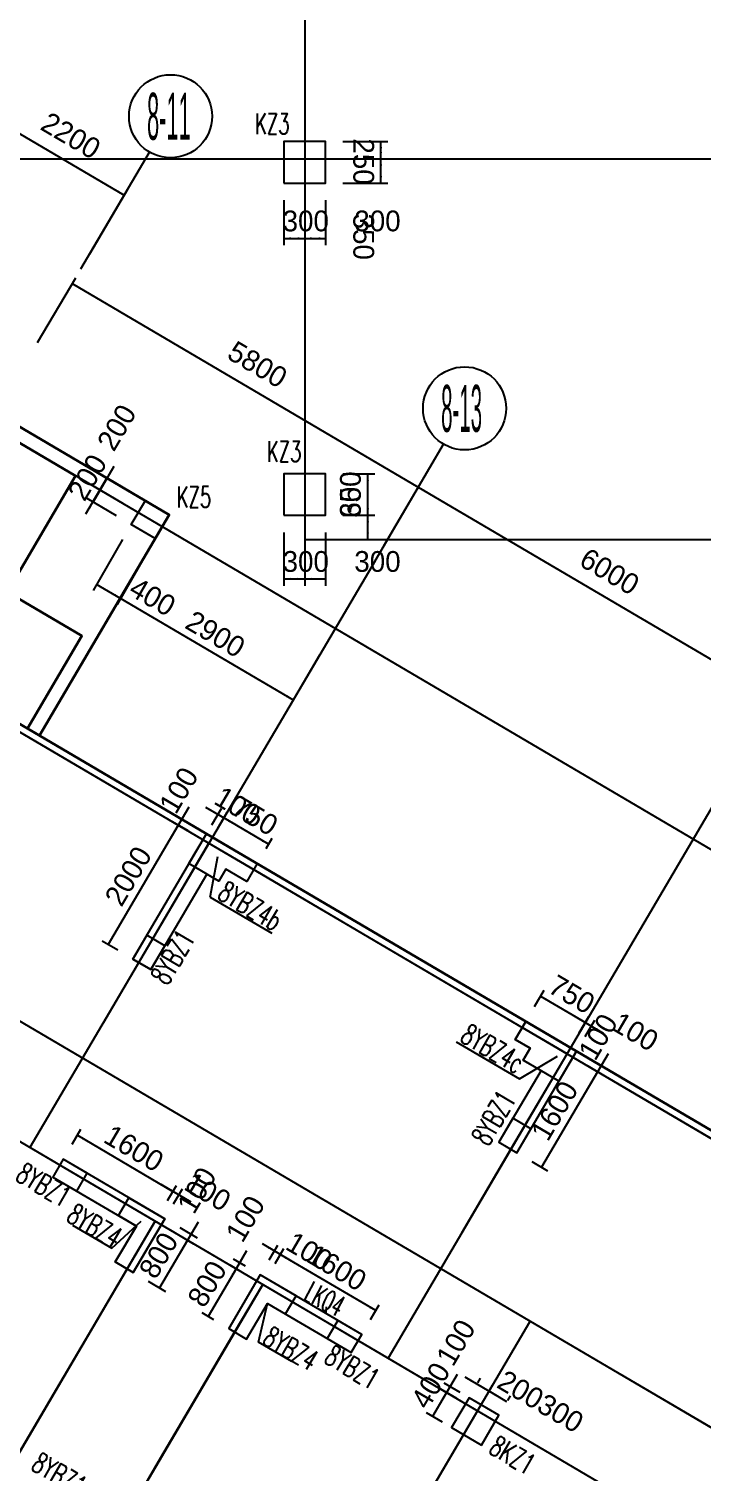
# Model space of a CAD drawing. Extents: x 19107 to 699106, y -67310 to 245688.
# Drawn here: x 606773 to 616499, y 171116 to 191965 of the extents above; entities that cross this region are included whole.
import ezdxf

# ---------------------------------------------------------------- set-up
doc = ezdxf.new("R2010")
doc.units = 0
doc.header["$LTSCALE"] = 100
doc.header["$MEASUREMENT"] = 0
for name, color, linetype in [('AXIS', 3, 'Continuous'), ('DIM', 3, 'Continuous'), ('DOTE', 253, 'Continuous'), ('L-AXIS', 3, 'Continuous'), ('Q-TEXT', 2, 'Continuous'), ('wall-主楼', 2, 'Continuous'), ('小尺寸', 4, 'Continuous'), ('网格', 253, 'Continuous')]:
    doc.layers.add(name, color=color, linetype=linetype)
doc.layers.add('Select Column Frame Line', color=7, linetype='Continuous', lineweight=0)
doc.layers.add('Select Column Frame Position', color=7, linetype='Continuous', lineweight=0)
doc.styles.get("Standard").update_dxf_attribs({"font": 'standard'})
doc.styles.add('汉字', font='汉字')
doc.dimstyles.get("Standard").update_dxf_attribs({"dimtxt": 300, "dimasz": 100, "dimexe": 100, "dimexo": 250, "dimgap": 100, "dimtad": 0, "dimtoh": 1, "dimdec": 0, "dimdsep": 46, "dimcen": 0.09, "dimclrt": 7, "dimadec": 0, "dimazin": 0, "dimtfac": 1, "dimtdec": 4, "dimtofl": 0, "dimtmove": 0, "dimatfit": 3, "dimfxl": 1, "dimtolj": 1, "dimtzin": 0, "dimarcsym": 0})

# ---------------------------------------------------------------- blocks, each defined once
blk = doc.blocks.new('*D4611')
at = {"layer": 'L-AXIS', "color": 0, "linetype": 'ByBlock', "lineweight": -2}
for p, q in [((605756, 189830), (606305, 190764)), ((606254, 190678), (608151, 189563)), ((607652, 188715), (608202, 189649))]:
    blk.add_line(p, q, dxfattribs=at)
for points in [[(606254, 190678), (606349, 190642), (606332, 190613)], [(608151, 189563), (608056, 189599), (608073, 189628)]]:
    blk.add_solid(points, dxfattribs=at)
at = {"layer": 'L-AXIS', "color": 7, "linetype": 'Continuous', "lineweight": -2, "insert": (607380, 190422), "char_height": 300, "width": 780, "attachment_point": 5, "rotation": 329.5454, "style": '汉字'}
blk.add_mtext('2200', dxfattribs=at)
blk = doc.blocks.new('*D4950')
at = {"layer": 'L-AXIS', "color": 0, "linetype": 'ByBlock', "lineweight": -2}
for p, q in [((606900, 187436), (607450, 188370)), ((607399, 188284), (612399, 185344)), ((611900, 184496), (612449, 185431))]:
    blk.add_line(p, q, dxfattribs=at)
for points in [[(607399, 188284), (607493, 188248), (607477, 188219)], [(612399, 185344), (612304, 185381), (612321, 185409)]]:
    blk.add_solid(points, dxfattribs=at)
at = {"layer": 'L-AXIS', "color": 7, "linetype": 'Continuous', "lineweight": -2, "insert": (610076, 187116), "char_height": 300, "width": 780, "attachment_point": 5, "rotation": 329.5454, "style": '汉字'}
blk.add_mtext('5800', dxfattribs=at)
blk = doc.blocks.new('*D5275')
at = {"layer": 'L-AXIS', "color": 0, "linetype": 'ByBlock', "lineweight": -2}
for p, q in [((611900, 184496), (612449, 185431)), ((612399, 185344), (617571, 182303)), ((617072, 181455), (617621, 182389))]:
    blk.add_line(p, q, dxfattribs=at)
for points in [[(612399, 185344), (612493, 185308), (612476, 185279)], [(617571, 182303), (617476, 182340), (617493, 182368)]]:
    blk.add_solid(points, dxfattribs=at)
at = {"layer": 'L-AXIS', "color": 7, "linetype": 'Continuous', "lineweight": -2, "insert": (615162, 184125), "char_height": 300, "width": 770, "attachment_point": 5, "rotation": 329.5454, "style": '汉字'}
blk.add_mtext('6000', dxfattribs=at)
blk = doc.blocks.new('_AXISO')
blk.add_circle((0, 0), 0.5)
blk = doc.blocks.new('*D2087')
at = {"layer": '小尺寸', "color": 0, "linetype": 'ByBlock', "lineweight": -2}
for p, q in [((609501, 180417), (609640, 180652)), ((610236, 180186), (609589, 180566)), ((610199, 180123), (610286, 180272))]:
    blk.add_line(p, q, dxfattribs=at)
for points in [[(609589, 180566), (609684, 180530), (609667, 180501)], [(610236, 180186), (610141, 180222), (610158, 180251)]]:
    blk.add_solid(points, dxfattribs=at)
at = {"layer": '小尺寸', "color": 7, "linetype": 'Continuous', "lineweight": -2, "insert": (610039, 180592), "char_height": 300, "width": 566.67, "attachment_point": 5, "rotation": 329.5454, "style": '汉字'}
blk.add_mtext('750', dxfattribs=at)
blk = doc.blocks.new('*D2416')
at = {"layer": '小尺寸', "color": 0, "linetype": 'ByBlock', "lineweight": -2}
for p, q in [((609762, 180465), (609331, 180718)), ((609415, 180467), (609554, 180703)), ((609501, 180417), (609640, 180652))]:
    blk.add_line(p, q, dxfattribs=at)
for points in [[(609503, 180617), (609408, 180653), (609425, 180682)], [(609589, 180566), (609684, 180530), (609667, 180501)]]:
    blk.add_solid(points, dxfattribs=at)
at = {"layer": '小尺寸', "color": 7, "linetype": 'Continuous', "lineweight": -2, "insert": (609790, 180738), "char_height": 300, "width": 476.67, "attachment_point": 5, "rotation": 329.5454, "style": '汉字'}
blk.add_mtext('100', dxfattribs=at)
blk = doc.blocks.new('*D99')
at = {"layer": '小尺寸', "color": 0, "linetype": 'ByBlock', "lineweight": -2}
for p, q in [((609084, 180720), (608831, 180289)), ((609124, 180465), (608896, 180598)), ((609073, 180379), (608846, 180512))]:
    blk.add_line(p, q, dxfattribs=at)
for points in [[(608983, 180548), (609019, 180642), (609048, 180625)], [(608932, 180461), (608896, 180367), (608867, 180384)]]:
    blk.add_solid(points, dxfattribs=at)
at = {"layer": '小尺寸', "color": 7, "linetype": 'Continuous', "lineweight": -2, "insert": (608939, 180966), "char_height": 300, "width": 476.67, "attachment_point": 5, "rotation": 59.5454, "style": '汉字'}
blk.add_mtext('100', dxfattribs=at)
blk = doc.blocks.new('*D431')
at = {"layer": '小尺寸', "color": 0, "linetype": 'ByBlock', "lineweight": -2}
for p, q in [((608932, 180461), (607918, 178737)), ((609073, 180379), (608846, 180512)), ((608059, 178655), (607832, 178788))]:
    blk.add_line(p, q, dxfattribs=at)
for points in [[(608932, 180461), (608896, 180367), (608867, 180384)], [(607918, 178737), (607955, 178832), (607983, 178815)]]:
    blk.add_solid(points, dxfattribs=at)
at = {"layer": '小尺寸', "color": 7, "linetype": 'Continuous', "lineweight": -2, "insert": (608210, 179726), "char_height": 300, "width": 780, "attachment_point": 5, "rotation": 59.5454, "style": '汉字'}
blk.add_mtext('2000', dxfattribs=at)
blk = doc.blocks.new('*D3070')
at = {"layer": '小尺寸', "color": 0, "linetype": 'ByBlock', "lineweight": -2}
for p, q in [((607398, 175853), (607525, 176069)), ((607474, 175983), (608854, 175172)), ((608777, 175042), (608904, 175258))]:
    blk.add_line(p, q, dxfattribs=at)
for points in [[(607474, 175983), (607569, 175947), (607552, 175918)], [(608854, 175172), (608759, 175209), (608776, 175237)]]:
    blk.add_solid(points, dxfattribs=at)
at = {"layer": '小尺寸', "color": 7, "linetype": 'Continuous', "lineweight": -2, "insert": (608291, 175793), "char_height": 300, "width": 685, "attachment_point": 5, "rotation": 329.5454, "style": '汉字'}
blk.add_mtext('1600', dxfattribs=at)
blk = doc.blocks.new('*D3401')
at = {"layer": '小尺寸', "color": 0, "linetype": 'ByBlock', "lineweight": -2}
for p, q in [((608681, 175274), (609112, 175020)), ((608777, 175042), (608904, 175258)), ((608863, 174991), (608991, 175208))]:
    blk.add_line(p, q, dxfattribs=at)
for points in [[(608854, 175172), (608759, 175209), (608776, 175237)], [(608940, 175122), (609035, 175085), (609018, 175057)]]:
    blk.add_solid(points, dxfattribs=at)
at = {"layer": '小尺寸', "color": 7, "linetype": 'Continuous', "lineweight": -2, "insert": (609358, 175166), "char_height": 300, "width": 476.67, "attachment_point": 5, "rotation": 329.5454, "style": '汉字'}
blk.add_mtext('100', dxfattribs=at)
blk = doc.blocks.new('*D3737')
at = {"layer": '小尺寸', "color": 0, "linetype": 'ByBlock', "lineweight": -2}
for p, q in [((609218, 174725), (608964, 174294)), ((608815, 174614), (609152, 174416)), ((608952, 174649), (609203, 174502))]:
    blk.add_line(p, q, dxfattribs=at)
for points in [[(609116, 174553), (609153, 174647), (609181, 174631)], [(609066, 174467), (609029, 174372), (609001, 174389)]]:
    blk.add_solid(points, dxfattribs=at)
at = {"layer": '小尺寸', "color": 7, "linetype": 'Continuous', "lineweight": -2, "insert": (609200, 175188), "char_height": 300, "width": 476.67, "attachment_point": 5, "rotation": 59.5454, "style": '汉字'}
blk.add_mtext('100', dxfattribs=at)
blk = doc.blocks.new('*D1444')
at = {"layer": '小尺寸', "color": 0, "linetype": 'ByBlock', "lineweight": -2}
for p, q in [((608815, 174614), (609152, 174416)), ((609066, 174467), (608660, 173777)), ((608496, 173873), (608746, 173726))]:
    blk.add_line(p, q, dxfattribs=at)
for points in [[(609066, 174467), (609029, 174372), (609001, 174389)], [(608660, 173777), (608697, 173872), (608725, 173855)]]:
    blk.add_solid(points, dxfattribs=at)
at = {"layer": '小尺寸', "color": 7, "linetype": 'Continuous', "lineweight": -2, "insert": (608648, 174248), "char_height": 300, "width": 566.67, "attachment_point": 5, "rotation": 59.5454, "style": '汉字'}
blk.add_mtext('800', dxfattribs=at)
blk = doc.blocks.new('*D4862')
at = {"layer": '小尺寸', "color": 0, "linetype": 'ByBlock', "lineweight": -2}
for p, q in [((614078, 177842), (614216, 178078)), ((614166, 177991), (614812, 177611)), ((614724, 177462), (614863, 177698))]:
    blk.add_line(p, q, dxfattribs=at)
for points in [[(614166, 177991), (614260, 177955), (614243, 177926)], [(614812, 177611), (614717, 177648), (614734, 177676)]]:
    blk.add_solid(points, dxfattribs=at)
at = {"layer": '小尺寸', "color": 7, "linetype": 'Continuous', "lineweight": -2, "insert": (614616, 178017), "char_height": 300, "width": 566.67, "attachment_point": 5, "rotation": 329.5454, "style": '汉字'}
blk.add_mtext('750', dxfattribs=at)
blk = doc.blocks.new('*D2526')
at = {"layer": '小尺寸', "color": 0, "linetype": 'ByBlock', "lineweight": -2}
for p, q in [((614640, 177713), (615071, 177459)), ((614724, 177462), (614863, 177698)), ((614810, 177411), (614949, 177647))]:
    blk.add_line(p, q, dxfattribs=at)
for points in [[(614812, 177611), (614717, 177648), (614734, 177676)], [(614898, 177561), (614993, 177524), (614976, 177496)]]:
    blk.add_solid(points, dxfattribs=at)
at = {"layer": '小尺寸', "color": 7, "linetype": 'Continuous', "lineweight": -2, "insert": (615534, 177477), "char_height": 300, "width": 476.67, "attachment_point": 5, "rotation": 329.5454, "style": '汉字'}
blk.add_mtext('100', dxfattribs=at)
blk = doc.blocks.new('*D2853')
at = {"layer": '小尺寸', "color": 0, "linetype": 'ByBlock', "lineweight": -2}
for p, q in [((615141, 177158), (614888, 176727)), ((614899, 177069), (615126, 176935)), ((614848, 176983), (615076, 176849))]:
    blk.add_line(p, q, dxfattribs=at)
for points in [[(615040, 176986), (615076, 177081), (615105, 177064)], [(614989, 176900), (614953, 176805), (614924, 176822)]]:
    blk.add_solid(points, dxfattribs=at)
at = {"layer": '小尺寸', "color": 7, "linetype": 'Continuous', "lineweight": -2, "insert": (614996, 177404), "char_height": 300, "width": 476.67, "attachment_point": 5, "rotation": 59.5454, "style": '汉字'}
blk.add_mtext('100', dxfattribs=at)
blk = doc.blocks.new('*D3190')
at = {"layer": '小尺寸', "color": 0, "linetype": 'ByBlock', "lineweight": -2}
for p, q in [((614989, 176900), (614178, 175521)), ((614848, 176983), (615076, 176849)), ((614038, 175603), (614265, 175470))]:
    blk.add_line(p, q, dxfattribs=at)
for points in [[(614989, 176900), (614953, 176805), (614924, 176822)], [(614178, 175521), (614215, 175615), (614243, 175598)]]:
    blk.add_solid(points, dxfattribs=at)
at = {"layer": '小尺寸', "color": 7, "linetype": 'Continuous', "lineweight": -2, "insert": (614368, 176337), "char_height": 300, "width": 685, "attachment_point": 5, "rotation": 59.5454, "style": '汉字'}
blk.add_mtext('1600', dxfattribs=at)
blk = doc.blocks.new('*D556')
at = {"layer": '小尺寸', "color": 0, "linetype": 'ByBlock', "lineweight": -2}
for p, q in [((610329, 174130), (610456, 174346)), ((611785, 173449), (610405, 174260)), ((611708, 173319), (611835, 173535))]:
    blk.add_line(p, q, dxfattribs=at)
for points in [[(610405, 174260), (610500, 174224), (610483, 174195)], [(611785, 173449), (611690, 173485), (611707, 173514)]]:
    blk.add_solid(points, dxfattribs=at)
at = {"layer": '小尺寸', "color": 7, "linetype": 'Continuous', "lineweight": -2, "insert": (611222, 174070), "char_height": 300, "width": 685, "attachment_point": 5, "rotation": 329.5454, "style": '汉字'}
blk.add_mtext('1600', dxfattribs=at)
blk = doc.blocks.new('*D891')
at = {"layer": '小尺寸', "color": 0, "linetype": 'ByBlock', "lineweight": -2}
for p, q in [((610578, 174159), (610147, 174412)), ((610243, 174181), (610370, 174397)), ((610329, 174130), (610456, 174346))]:
    blk.add_line(p, q, dxfattribs=at)
for points in [[(610319, 174311), (610225, 174347), (610241, 174376)], [(610405, 174260), (610500, 174224), (610483, 174195)]]:
    blk.add_solid(points, dxfattribs=at)
at = {"layer": '小尺寸', "color": 7, "linetype": 'Continuous', "lineweight": -2, "insert": (610824, 174304), "char_height": 300, "width": 476.67, "attachment_point": 5, "rotation": 329.5454, "style": '汉字'}
blk.add_mtext('100', dxfattribs=at)
blk = doc.blocks.new('*D3869')
at = {"layer": '小尺寸', "color": 0, "linetype": 'ByBlock', "lineweight": -2}
for p, q in [((609919, 174313), (609665, 173882)), ((609850, 174006), (609681, 174105)), ((609901, 174092), (609731, 174191))]:
    blk.add_line(p, q, dxfattribs=at)
for points in [[(609818, 174141), (609854, 174235), (609883, 174218)], [(609767, 174054), (609730, 173960), (609702, 173977)]]:
    blk.add_solid(points, dxfattribs=at)
at = {"layer": '小尺寸', "color": 7, "linetype": 'Continuous', "lineweight": -2, "insert": (609901, 174776), "char_height": 300, "width": 476.67, "attachment_point": 5, "rotation": 59.5454, "style": '汉字'}
blk.add_mtext('100', dxfattribs=at)
blk = doc.blocks.new('*D4198')
at = {"layer": '小尺寸', "color": 0, "linetype": 'ByBlock', "lineweight": -2}
for p, q in [((609850, 174006), (609681, 174105)), ((609767, 174054), (609361, 173365)), ((609444, 173316), (609275, 173415))]:
    blk.add_line(p, q, dxfattribs=at)
for points in [[(609767, 174054), (609730, 173960), (609702, 173977)], [(609361, 173365), (609398, 173459), (609426, 173442)]]:
    blk.add_solid(points, dxfattribs=at)
at = {"layer": '小尺寸', "color": 7, "linetype": 'Continuous', "lineweight": -2, "insert": (609349, 173836), "char_height": 300, "width": 566.67, "attachment_point": 5, "rotation": 59.5454, "style": '汉字'}
blk.add_mtext('800', dxfattribs=at)
blk = doc.blocks.new('*D49')
at = {"layer": '小尺寸', "color": 0, "linetype": 'ByBlock', "lineweight": -2}
for p, q in [((613679, 172132), (613420, 172284)), ((613432, 172305), (613471, 172371)), ((613691, 172153), (613729, 172219))]:
    blk.add_line(p, q, dxfattribs=at)
for points in [[(613420, 172284), (613515, 172248), (613498, 172219)], [(613679, 172132), (613584, 172169), (613601, 172197)]]:
    blk.add_solid(points, dxfattribs=at)
at = {"layer": '小尺寸', "color": 7, "linetype": 'Continuous', "lineweight": -2, "insert": (614453, 171967), "char_height": 300, "width": 566.67, "attachment_point": 5, "rotation": 329.5454, "style": '汉字'}
blk.add_mtext('300', dxfattribs=at)
blk = doc.blocks.new('*D3022')
at = {"layer": '小尺寸', "color": 0, "linetype": 'ByBlock', "lineweight": -2}
for p, q in [((613592, 172183), (613075, 172487)), ((613260, 172407), (613298, 172472)), ((613432, 172305), (613471, 172371))]:
    blk.add_line(p, q, dxfattribs=at)
for points in [[(613248, 172386), (613153, 172422), (613170, 172451)], [(613420, 172284), (613515, 172248), (613498, 172219)]]:
    blk.add_solid(points, dxfattribs=at)
at = {"layer": '小尺寸', "color": 7, "linetype": 'Continuous', "lineweight": -2, "insert": (613877, 172306), "char_height": 300, "width": 566.67, "attachment_point": 5, "rotation": 329.5454, "style": '汉字'}
blk.add_mtext('200', dxfattribs=at)
blk = doc.blocks.new('*D3343')
at = {"layer": '小尺寸', "color": 0, "linetype": 'ByBlock', "lineweight": -2}
for p, q in [((612960, 172525), (612706, 172094)), ((612953, 172181), (612722, 172317)), ((613004, 172267), (612772, 172403))]:
    blk.add_line(p, q, dxfattribs=at)
for points in [[(612859, 172352), (612895, 172447), (612924, 172430)], [(612808, 172266), (612771, 172172), (612743, 172189)]]:
    blk.add_solid(points, dxfattribs=at)
at = {"layer": '小尺寸', "color": 7, "linetype": 'Continuous', "lineweight": -2, "insert": (612942, 172988), "char_height": 300, "width": 476.67, "attachment_point": 5, "rotation": 59.5454, "style": '汉字'}
blk.add_mtext('100', dxfattribs=at)
blk = doc.blocks.new('*D3681')
at = {"layer": '小尺寸', "color": 0, "linetype": 'ByBlock', "lineweight": -2}
for p, q in [((612808, 172266), (612605, 171921)), ((612953, 172181), (612722, 172317)), ((612750, 171836), (612519, 171972))]:
    blk.add_line(p, q, dxfattribs=at)
for points in [[(612808, 172266), (612771, 172172), (612743, 172189)], [(612605, 171921), (612641, 172016), (612670, 171999)]]:
    blk.add_solid(points, dxfattribs=at)
at = {"layer": '小尺寸', "color": 7, "linetype": 'Continuous', "lineweight": -2, "insert": (612577, 172367), "char_height": 300, "width": 576.67, "attachment_point": 5, "rotation": 59.5454, "style": '汉字'}
blk.add_mtext('400', dxfattribs=at)
blk = doc.blocks.new('*D2447')
at = {"layer": 'DIM', "color": 0, "linetype": 'ByBlock', "lineweight": -2}
for p, q in [((610458, 184688), (610458, 183919)), ((610758, 184688), (610758, 183919)), ((610458, 184019), (610758, 184019))]:
    blk.add_line(p, q, dxfattribs=at)
for points in [[(610458, 184019), (610558, 184035), (610558, 184002)], [(610758, 184019), (610658, 184002), (610658, 184035)]]:
    blk.add_solid(points, dxfattribs=at)
at = {"layer": 'DIM', "color": 7, "linetype": 'Continuous', "lineweight": -2, "insert": (610773, 184269), "char_height": 300, "width": 566.67, "attachment_point": 5, "style": '汉字'}
blk.add_mtext('300', dxfattribs=at)
blk = doc.blocks.new('*D138')
at = {"layer": 'DIM', "color": 0, "linetype": 'ByBlock', "lineweight": -2}
for p, q in [((610758, 184688), (610758, 183919)), ((611058, 184688), (611058, 183919)), ((610758, 184019), (611058, 184019))]:
    blk.add_line(p, q, dxfattribs=at)
for points in [[(610758, 184019), (610858, 184035), (610858, 184002)], [(611058, 184019), (610958, 184002), (610958, 184035)]]:
    blk.add_solid(points, dxfattribs=at)
at = {"layer": 'DIM', "color": 7, "linetype": 'Continuous', "lineweight": -2, "insert": (611809, 184269), "char_height": 300, "width": 566.67, "attachment_point": 5, "style": '汉字'}
blk.add_mtext('300', dxfattribs=at)
blk = doc.blocks.new('*D2719')
at = {"layer": 'DIM', "color": 0, "linetype": 'ByBlock', "lineweight": -2}
for p, q in [((608128, 184588), (607702, 183851)), ((608473, 184386), (608049, 183651)), ((608099, 183737), (607752, 183937))]:
    blk.add_line(p, q, dxfattribs=at)
for points in [[(607752, 183937), (607847, 183902), (607831, 183873)], [(608099, 183737), (608004, 183773), (608021, 183802)]]:
    blk.add_solid(points, dxfattribs=at)
at = {"layer": 'DIM', "color": 7, "linetype": 'Continuous', "lineweight": -2, "insert": (608560, 183760), "char_height": 300, "width": 576.67, "attachment_point": 5, "rotation": 330, "style": '汉字'}
blk.add_mtext('400', dxfattribs=at)
blk = doc.blocks.new('*D648')
at = {"layer": 'DIM', "color": 0, "linetype": 'ByBlock', "lineweight": -2}
for p, q in [((610458, 189488), (610458, 188838)), ((610758, 189488), (610758, 188838)), ((610458, 188938), (610758, 188938))]:
    blk.add_line(p, q, dxfattribs=at)
for points in [[(610458, 188938), (610558, 188955), (610558, 188921)], [(610758, 188938), (610658, 188921), (610658, 188955)]]:
    blk.add_solid(points, dxfattribs=at)
at = {"layer": 'DIM', "color": 7, "linetype": 'Continuous', "lineweight": -2, "insert": (610773, 189188), "char_height": 300, "width": 566.67, "attachment_point": 5, "style": '汉字'}
blk.add_mtext('300', dxfattribs=at)
blk = doc.blocks.new('*D1022')
at = {"layer": 'DIM', "color": 0, "linetype": 'ByBlock', "lineweight": -2}
for p, q in [((610758, 189488), (610758, 188838)), ((611058, 189488), (611058, 188838)), ((610758, 188938), (611058, 188938))]:
    blk.add_line(p, q, dxfattribs=at)
for points in [[(610758, 188938), (610858, 188955), (610858, 188921)], [(611058, 188938), (610958, 188921), (610958, 188955)]]:
    blk.add_solid(points, dxfattribs=at)
at = {"layer": 'DIM', "color": 7, "linetype": 'Continuous', "lineweight": -2, "insert": (611809, 189188), "char_height": 300, "width": 566.67, "attachment_point": 5, "style": '汉字'}
blk.add_mtext('300', dxfattribs=at)
blk = doc.blocks.new('*D1343')
at = {"layer": 'DIM', "color": 0, "linetype": 'ByBlock', "lineweight": -2}
for p, q in [((611308, 190088), (611958, 190088)), ((611858, 189738), (611858, 190088)), ((611308, 189738), (611958, 189738))]:
    blk.add_line(p, q, dxfattribs=at)
for points in [[(611858, 190088), (611875, 189988), (611841, 189988)], [(611858, 189738), (611841, 189838), (611875, 189838)]]:
    blk.add_solid(points, dxfattribs=at)
at = {"layer": 'DIM', "color": 7, "linetype": 'Continuous', "lineweight": -2, "insert": (611608, 188962), "char_height": 300, "width": 566.67, "attachment_point": 5, "rotation": 270, "style": '汉字'}
blk.add_mtext('350', dxfattribs=at)
blk = doc.blocks.new('*D4260')
at = {"layer": 'DIM', "color": 0, "linetype": 'ByBlock', "lineweight": -2}
for p, q in [((611308, 190338), (611958, 190338)), ((611858, 190088), (611858, 190338)), ((611308, 190088), (611958, 190088))]:
    blk.add_line(p, q, dxfattribs=at)
for points in [[(611858, 190338), (611875, 190238), (611841, 190238)], [(611858, 190088), (611841, 190188), (611875, 190188)]]:
    blk.add_solid(points, dxfattribs=at)
at = {"layer": 'DIM', "color": 7, "linetype": 'Continuous', "lineweight": -2, "insert": (611608, 190048), "char_height": 300, "width": 566.67, "attachment_point": 5, "rotation": 270, "style": '汉字'}
blk.add_mtext('250', dxfattribs=at)
blk = doc.blocks.new('*D4197')
at = {"layer": 'DIM', "color": 0, "linetype": 'ByBlock', "lineweight": -2}
for p, q in [((607598, 184958), (607902, 185475)), ((608139, 185104), (607715, 185353)), ((608038, 184931), (607614, 185181))]:
    blk.add_line(p, q, dxfattribs=at)
for points in [[(607801, 185303), (607837, 185397), (607866, 185380)], [(607700, 185130), (607663, 185036), (607635, 185052)]]:
    blk.add_solid(points, dxfattribs=at)
at = {"layer": 'DIM', "color": 7, "linetype": 'Continuous', "lineweight": -2, "insert": (607619, 185486), "char_height": 300, "width": 566.67, "attachment_point": 5, "rotation": 59.5454, "style": '汉字'}
blk.add_mtext('200', dxfattribs=at)
blk = doc.blocks.new('*D2694')
at = {"layer": 'DIM', "color": 0, "linetype": 'ByBlock', "lineweight": -2}
for p, q in [((607700, 185130), (608004, 185647)), ((608139, 185104), (607715, 185353)), ((608240, 185276), (607816, 185526))]:
    blk.add_line(p, q, dxfattribs=at)
for points in [[(607902, 185475), (607939, 185570), (607968, 185553)], [(607801, 185303), (607765, 185208), (607736, 185225)]]:
    blk.add_solid(points, dxfattribs=at)
at = {"layer": 'DIM', "color": 7, "linetype": 'Continuous', "lineweight": -2, "insert": (608043, 186206), "char_height": 300, "width": 566.67, "attachment_point": 5, "rotation": 59.5454, "style": '汉字'}
blk.add_mtext('200', dxfattribs=at)
blk = doc.blocks.new('*D1877')
at = {"layer": 'DIM', "color": 0, "linetype": 'ByBlock', "lineweight": -2}
for p, q in [((608471, 184387), (608041, 183654)), ((608091, 183740), (610591, 182270)), ((610971, 182917), (610541, 182184))]:
    blk.add_line(p, q, dxfattribs=at)
for points in [[(608091, 183740), (608186, 183704), (608169, 183675)], [(610591, 182270), (610497, 182307), (610513, 182336)]]:
    blk.add_solid(points, dxfattribs=at)
at = {"layer": 'DIM', "color": 7, "linetype": 'Continuous', "lineweight": -2, "insert": (609468, 183221), "char_height": 300, "width": 775, "attachment_point": 5, "rotation": 329.5454, "style": '汉字'}
blk.add_mtext('2900', dxfattribs=at)
blk = doc.blocks.new('*D3024')
at = {"layer": 'DIM', "color": 0, "linetype": 'ByBlock', "lineweight": -2}
for p, q in [((611308, 184938), (611770, 184938)), ((611670, 184588), (611670, 184938)), ((611308, 184588), (611770, 184588))]:
    blk.add_line(p, q, dxfattribs=at)
for points in [[(611670, 184938), (611686, 184838), (611653, 184838)], [(611670, 184588), (611653, 184688), (611686, 184688)]]:
    blk.add_solid(points, dxfattribs=at)
at = {"layer": 'DIM', "color": 7, "linetype": 'Continuous', "lineweight": -2, "insert": (611420, 185236), "char_height": 300, "width": 566.67, "attachment_point": 5, "rotation": 90, "style": '汉字'}
blk.add_mtext('350', dxfattribs=at)
blk = doc.blocks.new('*D729')
at = {"layer": 'DIM', "color": 0, "linetype": 'ByBlock', "lineweight": -2}
for p, q in [((611308, 185538), (611770, 185538)), ((611670, 184938), (611670, 185538)), ((611308, 184938), (611770, 184938))]:
    blk.add_line(p, q, dxfattribs=at)
for points in [[(611670, 185538), (611686, 185438), (611653, 185438)], [(611670, 184938), (611653, 185038), (611686, 185038)]]:
    blk.add_solid(points, dxfattribs=at)
at = {"layer": 'DIM', "color": 7, "linetype": 'Continuous', "lineweight": -2, "insert": (611420, 185238), "char_height": 300, "width": 556.67, "attachment_point": 5, "rotation": 90, "style": '汉字'}
blk.add_mtext('600', dxfattribs=at)

msp = doc.modelspace()

# ---------------------------------------------------------------- linework, layer by layer
at = {"color": 6, "lineweight": 30}
msp.add_lwpolyline([(619424.8, 174407.9), (609339.1, 180338.1), (604597.9, 183125.8), (605510.2, 184677.5), (603613.8, 185792.6), (604576.8, 187430.4), (601990.7, 188951), (601027.7, 187313.1), (599131.2, 188428.2), (598218.9, 186876.6), (590719.2, 191286.2)], dxfattribs=at)
at = {"color": 3, "lineweight": 30}
msp.add_lwpolyline([(604576.8, 187430.4), (604475.4, 187258), (607449.4, 185509.4), (606587.8, 184043.9), (605510.2, 184677.5), (605383.5, 184462), (607538.6, 183194.8), (606753, 181858.7), (606925.4, 181757.3), (608800.7, 184946.8), (604576.8, 187430.4)], dxfattribs=at)
at = {"layer": 'DOTE'}
for p, q in [((610758.1, 215920.3), (610758.1, 184587.9)), ((591333.7, 194985.1), (636237, 168582.9)), ((589509, 191881.8), (639200.8, 162664)), ((534043.3, 190087.9), (664518.6, 190087.9)), ((586924, 187485.4), (630581.7, 161815.6)), ((610758.1, 184587.9), (664518.6, 184587.9)), ((611773.3, 184280.8), (606789.6, 175804.9)), ((596515.9, 183585.7), (636394.7, 160137.8)), ((616945.4, 181239.6), (611961.8, 172763.7)), ((608599.9, 174740.5), (604702.7, 168112.4)), ((610151.5, 173828.1), (606254.4, 167200.1)), ((613254.8, 172003.5), (609357.7, 165375.4))]:
    msp.add_line(p, q, dxfattribs=at)
at = {"layer": 'L-AXIS'}
for p, q in [((607525.5, 188499.6), (608516.2, 190184.4)), ((611773.3, 184280.8), (612763.9, 185965.6))]:
    msp.add_line(p, q, dxfattribs=at)
at = {"layer": 'Select Column Frame Line', "color": 200, "linetype": 'Continuous', "lineweight": -3}
for p, q in [((609391.5, 179423.5), (609505.3, 180008.4)), ((609391.5, 179423.5), (610282.5, 178899.6)), ((612945.3, 177334), (613858.9, 176796.8)), ((613858.9, 176796.8), (614409.9, 177124.6)), ((607970.6, 174349.4), (608397, 174743.8)), ((607402.2, 174683.6), (607970.6, 174349.4)), ((610088.7, 172995.8), (610222.6, 173554.4)), ((610571, 172712.3), (610088.7, 172995.8))]:
    msp.add_line(p, q, dxfattribs=at)
at = {"layer": 'Select Column Frame Position', "color": 7, "linetype": 'Continuous', "lineweight": -3}
for points in [[(610458.1, 189737.9), (611058.1, 189737.9), (611058.1, 190337.9), (610458.1, 190337.9), (610458.1, 189737.9)], [(610458.1, 184937.9), (611058.1, 184937.9), (611058.1, 185537.9), (610458.1, 185537.9), (610458.1, 184937.9)], [(608455.9, 185149.6), (608800.7, 184946.8), (608598, 184602), (608253.2, 184804.8), (608455.9, 185149.6)], [(613310.7, 171506.6), (613564.1, 171937.6), (613133.1, 172191), (612879.7, 171760), (613310.7, 171506.6)]]:
    msp.add_lwpolyline(points, dxfattribs=at)
at = {"layer": 'Select Column Frame Position', "color": 235, "linetype": 'Continuous', "lineweight": -3}
for points in [[(609085.6, 179907.1), (609339.1, 180338.1), (610071.8, 179907.3), (609919.7, 179648.7), (609618, 179826.1), (609516.7, 179653.7), (609085.6, 179907.1)], [(608477.4, 178872.7), (608274.7, 178527.9), (608533.3, 178375.8), (608736, 178720.6), (608477.4, 178872.7)], [(614683.7, 177195.6), (614430.2, 176764.6), (613913, 177068.7), (614014.4, 177241.1), (613798.9, 177367.8), (613950.9, 177626.4), (614683.7, 177195.6)], [(613766.1, 176227), (613563.4, 175882.2), (613822, 175730.2), (614024.7, 176075), (613766.1, 176227)], [(607119.3, 175379), (607464.1, 175176.3), (607616.1, 175434.9), (607271.3, 175637.6), (607119.3, 175379)], [(608736.8, 174776), (608280.6, 174000.2), (608022, 174152.2), (608326.1, 174669.4), (608067.5, 174821.5), (608219.5, 175080.1), (608736.8, 174776)], [(610116, 173965), (609659.8, 173189.2), (609918.5, 173037.1), (610222.6, 173554.4), (610481.2, 173402.3), (610633.2, 173660.9), (610116, 173965)], [(611084.6, 173047.5), (611429.4, 172844.8), (611581.5, 173103.4), (611236.7, 173306.1), (611084.6, 173047.5)]]:
    msp.add_lwpolyline(points, dxfattribs=at)
at = {"layer": 'wall-主楼'}
for points in [[(609344.2, 179755), (608533.3, 178375.8), (608274.7, 178527.9), (609339.1, 180338.1), (610071.8, 179907.3), (609919.7, 179648.7), (609618, 179826.1), (609516.7, 179653.7)], [(614171.6, 176916.7), (613563.4, 175882.2), (613822, 175730.2), (614683.7, 177195.6), (613950.9, 177626.4), (613798.9, 177367.8), (614014.4, 177241.1), (613913, 177068.7)], [(608326.1, 174669.4), (608022, 174152.2), (608280.6, 174000.2), (608736.8, 174776), (607271.3, 175637.6), (607119.3, 175379)], [(611581.5, 173103.4), (610116, 173965), (609659.8, 173189.2), (609918.5, 173037.1), (610222.6, 173554.4), (611429.4, 172844.8)]]:
    msp.add_lwpolyline(points, close=True, dxfattribs=at)
at = {"layer": '网格'}
for p, q in [((604978.2, 182786.2), (606788.5, 181721.8)), ((606788.5, 181721.8), (609374.6, 180201.2)), ((608360.9, 178477.2), (609374.6, 180201.2)), ((609374.6, 180201.2), (610021.1, 179821.1)), ((610021.1, 179821.1), (611960.7, 178680.7)), ((611960.7, 178680.7), (613900.2, 177540.2)), ((607854, 177615.1), (608360.9, 178477.2)), ((613900.2, 177540.2), (614546.8, 177160.1)), ((614546.8, 177160.1), (613900.2, 177540.2)), ((613735.8, 175780.8), (614546.8, 177160.1)), ((614546.8, 177160.1), (617132.9, 175639.5)), ((605496.6, 176565.2), (608599.9, 174740.5)), ((613026.2, 174574), (613735.8, 175780.8)), ((608194.4, 174050.8), (608599.9, 174740.5)), ((608194.4, 174050.8), (608599.9, 174740.5)), ((608599.9, 174740.5), (609375.7, 174284.3)), ((609375.7, 174284.3), (610151.5, 173828.1)), ((607687.5, 173188.8), (608194.4, 174050.8)), ((609746.1, 173138.5), (610151.5, 173828.1)), ((610151.5, 173828.1), (611530.8, 173017.2)), ((612342.5, 170451.8), (614010.1, 173287.9)), ((607130, 172240.6), (607687.5, 173188.8)), ((609239.2, 172276.5), (609746.1, 173138.5)), ((611530.8, 173017.2), (611961.8, 172763.7)), ((611961.8, 172763.7), (613254.8, 172003.5)), ((615308.2, 172536.2), (617721.9, 171117)), ((606369.7, 170947.5), (607130, 172240.6)), ((608681.7, 171328.2), (609239.2, 172276.5)), ((607921.4, 170035.2), (608681.7, 171328.2))]:
    msp.add_line(p, q, dxfattribs=at)

# ---------------------------------------------------------------- block references
at = {"layer": 'AXIS'}
ref = msp.add_blockref('_AXISO', (608820.3, 190701.6), dxfattribs=dict(at, xscale=1200.000000000114, yscale=1200, rotation=359.9996457873818))
ref.add_attrib('A', '8-11', (608480.9, 190362.2), dxfattribs={"height": 678.82, "style": '汉字', "width": 0.346667})
ref = msp.add_blockref('_AXISO', (613068, 186482.8), dxfattribs=dict(at, xscale=1200.000000000114, yscale=1200, rotation=359.9996457873818))
ref.add_attrib('A', '8-13', (612728.6, 186143.4), dxfattribs={"height": 678.82, "style": '汉字', "width": 0.325})

# ---------------------------------------------------------------- texts
at = {"color": 200, "linetype": 'Continuous', "lineweight": -3, "width": 0.7}
for s, p in [('KZ3', (610039.3, 190444)), ('KZ3', (610209.6, 185708.2)), ('KZ5', (608906.8, 185052.9))]:
    msp.add_text(s, height=300, dxfattribs=at).set_placement(p)
for s, rotation, p in [('8YBZ4b', 329.54537, (609477.8, 179410.7)), ('8YBZ1', 59.54537, (608774.4, 178130.2)), ('8YBZ4c', 329.54537, (612984.5, 177348.8)), ('8YBZ1', 59.54537, (613408.8, 175806.1)), ('8YBZ1', 329.54537, (606563.1, 175342.5)), ('8YBZ4', 329.54537, (607297.3, 174753.3)), ('8YBZ4', 329.54537, (610129.3, 172979.9)), ('8YBZ1', 329.54537, (611018.4, 172709.2)), ('8KZ1', 329.54537, (613398.5, 171400.1)), ('8YBZ1', 329.54537, (606787.5, 171159.1))]:
    msp.add_text(s, height=300, rotation=rotation, dxfattribs=at).set_placement(p)
at = {"layer": 'Q-TEXT', "color": 3, "width": 0.6}
msp.add_text('LKQ4', height=300, rotation=331.98936, dxfattribs=at).set_placement((610728.8, 173617.8))

# ---------------------------------------------------------------- dimensions: what is measured, and where the dimension line sits
at = {"layer": 'DIM', "color": 200}
for p1, p2, distance, picture, middle in [((611058.1, 190087.9), (611058.1, 190337.9), -800, '*D4260', (611608.1, 190556)), ((611058.1, 189737.9), (611058.1, 190087.9), -800, '*D1343', (611608.1, 189519.9)), ((610458.1, 189737.9), (610758.1, 189737.9), -800, '*D648', (610240, 189187.9)), ((610758.1, 189737.9), (611058.1, 189737.9), -800, '*D1022', (611276.1, 189187.9)), ((608253.2, 184804.8), (608354.6, 184977.2), 642, '*D4197', (607373.7, 185068.9)), ((608598, 184602), (611097.9, 183132.1), -999.6, '*D1877', (609468, 183220.9))]:
    dim = msp.add_aligned_dim(p1=p1, p2=p2, distance=distance, dimstyle='Standard', dxfattribs=at)
    dim.commit()
    dim.dimension.update_dxf_attribs({"geometry": picture, "text_midpoint": middle})
for base, p1, p2, angle, picture, middle in [((607902.5, 185475), (608354.6, 184977.2), (608455.9, 185149.6), 239.54537, '*D2694', (607797.5, 185789.7)), ((611669.8, 185537.9), (611058.1, 184937.9), (611058.1, 185537.9), 90, '*D729', (611419.8, 185237.9)), ((611669.8, 184937.9), (611058.1, 184587.9), (611058.1, 184937.9), 90, '*D3024', (611419.8, 184677.3)), ((607752.4, 183937.4), (608598, 184602), (608253.2, 184804.8), 150, '*D2719', (608050.6, 184053.9))]:
    dim = msp.add_linear_dim(base=base, p1=p1, p2=p2, angle=angle, dimstyle='Standard', dxfattribs=at)
    dim.commit()
    dim.dimension.update_dxf_attribs({"geometry": picture, "text_midpoint": middle})
for base, p1, p2, picture, middle in [((610758.1, 184018.7), (610458.1, 184937.9), (610758.1, 184937.9), '*D2447', (610240, 184268.7)), ((611058.1, 184018.7), (610758.1, 184937.9), (611058.1, 184937.9), '*D138', (611276.1, 184268.7))]:
    dim = msp.add_linear_dim(base=base, p1=p1, p2=p2, dimstyle='Standard', dxfattribs=at)
    dim.commit()
    dim.dimension.update_dxf_attribs({"geometry": picture, "text_midpoint": middle})
at = {"layer": 'L-AXIS'}
for base, p1, p2, picture, middle in [((608150.9, 189563.1), (605629.1, 189614.7), (607525.5, 188499.6), '*D4611', (607380.1, 190422.4)), ((612398.6, 185344.3), (606773.5, 187220.5), (611773.3, 184280.8), '*D4950', (610076.1, 187115.9)), ((617570.8, 182303.2), (611773.3, 184280.8), (616945.4, 181239.6), '*D5275', (615162.1, 184125.5))]:
    dim = msp.add_linear_dim(base=base, p1=p1, p2=p2, angle=329.54537, dimstyle='Standard', dxfattribs=at)
    dim.commit()
    dim.dimension.update_dxf_attribs({"geometry": picture, "text_midpoint": middle})
at = {"layer": '小尺寸'}
for base, p1, p2, angle, picture, middle in [((608932, 180461.5), (609339.1, 180338.1), (609288.4, 180251.9), 59.54537, '*D99', (608741.8, 180631.3)), ((609503, 180617), (609374.6, 180201.2), (609288.4, 180251.9), 329.54537, '*D2416', (609455.7, 180934.8)), ((609589.2, 180566.3), (610071.8, 179907.3), (609374.6, 180201.2), 329.54537, '*D2087', (610039.2, 180591.7)), ((607918.3, 178737.4), (609288.4, 180251.9), (608274.7, 178527.9), 59.54537, '*D431', (608209.6, 179726.1)), ((614812.1, 177611.3), (613950.9, 177626.4), (614597.5, 177246.3), 149.54537, '*D4862', (614615.5, 178016.9)), ((614898.3, 177560.7), (614597.5, 177246.3), (614683.7, 177195.6), 149.54537, '*D2526', (615199.1, 177673.8)), ((614989.4, 176899.9), (614683.7, 177195.6), (614633, 177109.4), 59.54537, '*D2853', (614799.2, 177069.7)), ((614178.4, 175520.6), (614633, 177109.4), (613822, 175730.2), 59.54537, '*D3190', (614368.4, 176336.9)), ((608853.7, 175172.2), (607271.3, 175637.6), (608650.6, 174826.7), 329.54537, '*D3070', (608290.8, 175793.2)), ((609065.8, 174466.5), (608736.8, 174776), (608599.9, 174740.5), 59.54537, '*D3737', (609003.3, 174853.5)), ((608940, 175121.6), (608650.6, 174826.7), (608736.8, 174776), 329.54537, '*D3401', (609023.6, 175362.4)), ((609766.8, 174054.3), (610116, 173965), (610065.3, 173878.8), 59.54537, '*D3869', (609704.3, 174441.3)), ((608660.3, 173776.9), (608599.9, 174740.5), (608280.6, 174000.2), 59.54537, '*D1444', (608647.5, 174248.4)), ((610319.2, 174310.6), (610202.2, 173914.3), (610116, 173965), 149.54537, '*D891', (610489, 174500.7)), ((610405.4, 174259.9), (611581.5, 173103.4), (610202.2, 173914.3), 149.54537, '*D556', (611221.7, 174069.9)), ((609361.3, 173364.7), (610065.3, 173878.8), (609659.8, 173189.2), 59.54537, '*D4198', (609348.6, 173836.2)), ((612807.8, 172266.3), (613219.3, 172140.3), (613168.6, 172054.1), 59.54537, '*D3343', (612745.3, 172653.3)), ((612605.1, 171921.5), (613168.6, 172054.1), (612965.9, 171709.3), 59.54537, '*D3681', (612279, 171860.2)), ((613247.7, 172385.9), (613305.5, 172089.7), (613133.1, 172191), 149.54537, '*D3022', (613460.6, 172550.7)), ((613420.1, 172284.5), (613564.1, 171937.6), (613305.5, 172089.7), 149.54537, '*D49', (613993.4, 172237.4))]:
    dim = msp.add_linear_dim(base=base, p1=p1, p2=p2, angle=angle, dimstyle='Standard', dxfattribs=at)
    dim.commit()
    dim.dimension.update_dxf_attribs({"geometry": picture, "text_midpoint": middle})

doc.saveas('drawing.dxf')
